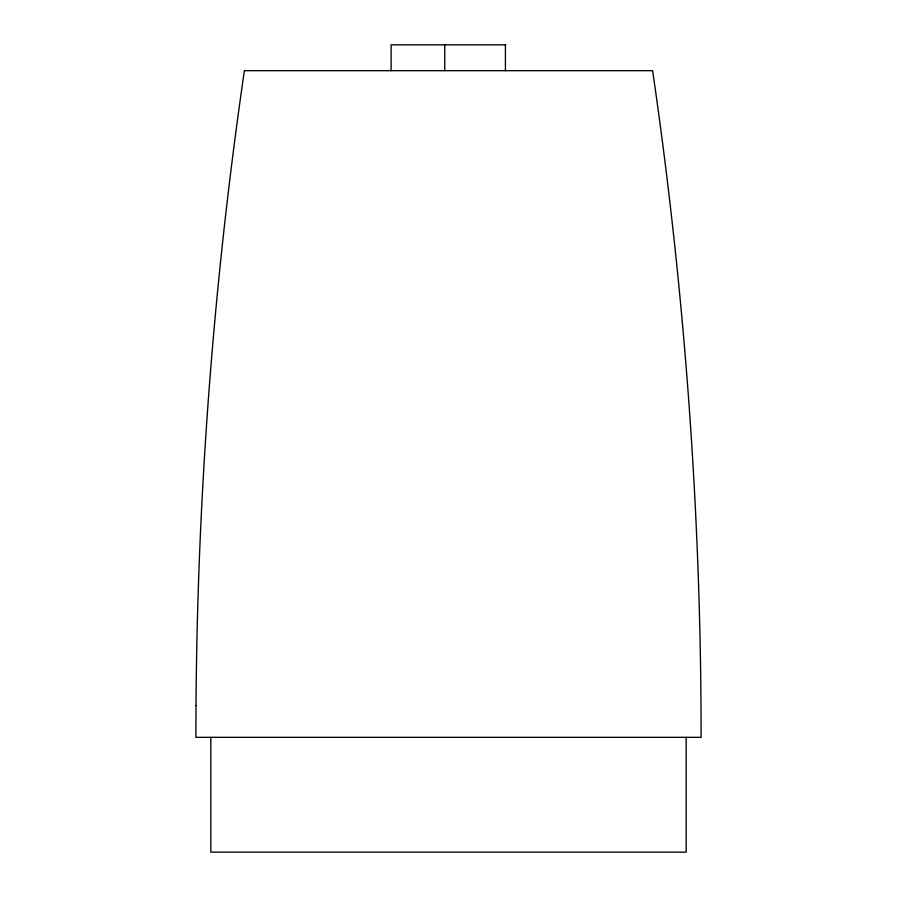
<?xml version="1.0" encoding="UTF-8"?>
<svg xmlns="http://www.w3.org/2000/svg" width="897" height="897" viewBox="0 0 897 897"><rect width="100%" height="100%" fill="white"/><g stroke="black" fill="none" stroke-linecap="round" stroke-linejoin="round"><path stroke-width="1.35" d="M505.874 44.85L391.126 44.85L391.126 70.684M686.171 737.334L686.171 852.15L210.829 852.15L210.829 737.334M505.415 44.85L505.415 70.684M444.766 44.85L444.766 70.684M196.006 705.547L195.894 737.334L701.106 737.334C701.095 514.329 684.77 291.346 652.624 70.684L244.376 70.684C213.755 280.862 197.486 493.148 196.006 705.547"/></g></svg>
